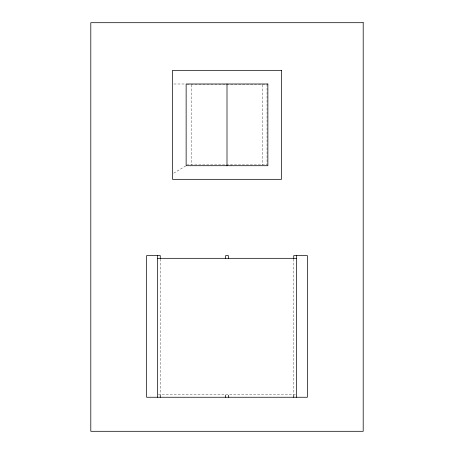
<?xml version="1.0" encoding="UTF-8"?>
<svg xmlns="http://www.w3.org/2000/svg" width="454" height="454" viewBox="0 0 454 454"><rect width="100%" height="100%" fill="white"/><g stroke="black" fill="none" stroke-linecap="round" stroke-linejoin="round"><path stroke-width="0.34" stroke-dasharray="2.27 1.7" d="M173.706 173.173L185.55 166.068M173.882 83.99L185.459 83.99M186.957 84.807L267.043 84.807L267.043 164.893L186.957 164.893M158.219 394.526L295.781 394.526M293.738 259.035L293.738 394.526M262.293 84.807L262.293 164.893M231.086 164.893L231.086 165.71M191.707 84.807L191.707 164.893M160.262 259.035L160.262 394.526"/><path stroke-width="0.68" d="M157.538 258.326L296.462 258.326M296.462 255.602L296.462 397.25M293.738 258.326L293.738 255.602L307.358 255.602L307.358 397.25L146.642 397.25L146.642 255.602L160.262 255.602L160.262 258.326M293.738 395.207L293.738 397.25M228.362 258.326L228.362 255.602L225.638 255.602L225.638 258.326M228.362 395.207L228.362 397.25M227 83.99L227 165.71M225.638 395.207L225.638 397.25M160.262 395.207L160.262 397.25M157.538 255.602L157.538 397.25M363.2 22.7L90.8 22.7L90.8 431.3L363.2 431.3L363.2 22.7M281.48 70.37L172.52 70.37L172.52 179.33L281.48 179.33L281.48 70.37M267.86 83.99L186.14 83.99L186.14 165.71L267.86 165.71L267.86 83.99"/></g></svg>
